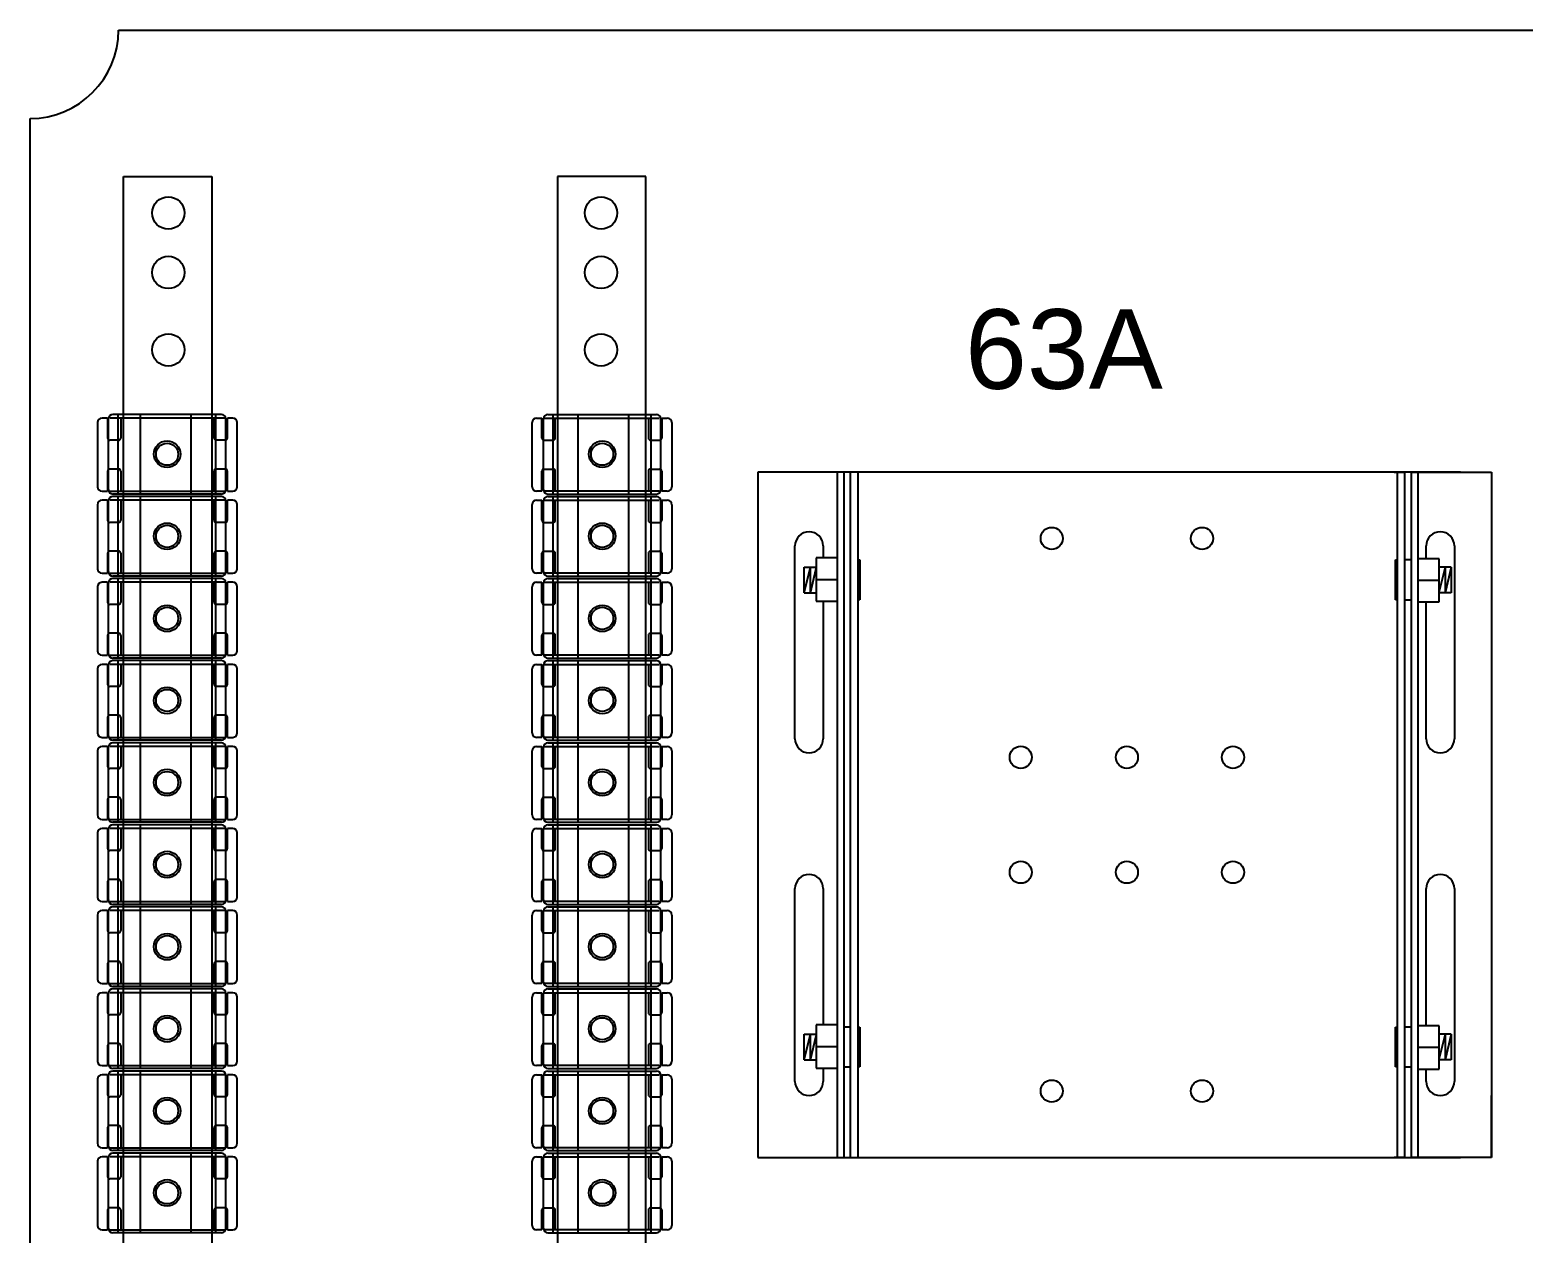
# Model space of a CAD drawing. Header units: millimetres. Extents: x 412 to 646, y 331 to 411.
# Drawn here: x 476.727 to 477.067, y 364.0295 to 364.3018 of the extents above; entities that cross this region are included whole.
import ezdxf

# ---------------------------------------------------------------- set-up
doc = ezdxf.new("R2010")
doc.units = ezdxf.units.MM
doc.styles.add('ARIAL', font='arial.ttf')

msp = doc.modelspace()

# ---------------------------------------------------------------- linework, layer by layer
for p, q in [((476.747017, 364.301776), (477.067017, 364.301776)), ((476.747017, 364.301776), (476.747017, 364.301776)), ((476.727017, 363.581776), (476.727017, 364.281776)), ((476.748153, 364.268648), (476.768153, 364.268648)), ((476.748153, 363.973008), (476.748153, 364.268648)), ((476.768153, 364.268648), (476.768153, 364.217571)), ((476.866327, 364.268648), (476.846327, 364.268648)), ((476.846327, 364.268648), (476.846327, 364.217571)), ((476.866327, 363.973008), (476.866327, 364.268648)), ((476.770332, 364.214833), (476.745732, 364.214833)), ((476.746982, 364.196833), (476.746982, 364.214833)), ((476.751982, 364.196833), (476.751982, 364.214833)), ((476.763457, 364.196833), (476.763457, 364.214833)), ((476.768153, 364.217571), (476.768153, 363.973008)), ((476.769082, 364.196833), (476.769082, 364.214833)), ((476.844147, 364.214833), (476.868747, 364.214833)), ((476.845397, 364.196833), (476.845397, 364.214833)), ((476.846327, 364.217571), (476.846327, 363.973008)), ((476.851022, 364.196833), (476.851022, 364.214833)), ((476.862497, 364.196833), (476.862497, 364.214833)), ((476.867497, 364.196833), (476.867497, 364.214833)), ((476.742303, 364.212986), (476.742303, 364.198486)), ((476.744105, 364.213986), (476.743303, 364.213986)), ((476.744553, 364.213986), (476.743553, 364.213986)), ((476.744553, 364.213986), (476.744553, 364.209486)), ((476.744732, 364.197833), (476.744732, 364.213833)), ((476.771103, 364.213987), (476.745103, 364.213987)), ((476.747553, 364.213986), (476.747553, 364.209486)), ((476.768653, 364.209487), (476.768653, 364.213987)), ((476.771332, 364.197833), (476.771332, 364.213833)), ((476.772903, 364.213987), (476.771653, 364.213987)), ((476.771653, 364.209487), (476.771653, 364.213987)), ((476.773903, 364.198487), (476.773903, 364.212987)), ((476.840576, 364.198487), (476.840576, 364.212987)), ((476.841576, 364.213987), (476.842826, 364.213987)), ((476.842826, 364.209487), (476.842826, 364.213987)), ((476.843147, 364.197833), (476.843147, 364.213833)), ((476.843376, 364.213987), (476.869376, 364.213987)), ((476.845826, 364.209487), (476.845826, 364.213987)), ((476.866926, 364.213986), (476.866926, 364.209486)), ((476.869747, 364.197833), (476.869747, 364.213833)), ((476.869926, 364.213986), (476.870927, 364.213986)), ((476.869926, 364.213986), (476.869926, 364.209486)), ((476.870375, 364.213986), (476.871177, 364.213986)), ((476.872177, 364.212986), (476.872177, 364.198486)), ((476.747053, 364.208986), (476.745053, 364.208986)), ((476.771153, 364.208987), (476.769153, 364.208987)), ((476.843326, 364.208987), (476.845326, 364.208987)), ((476.867426, 364.208986), (476.869426, 364.208986)), ((476.744553, 364.201986), (476.744553, 364.197486)), ((476.747053, 364.202486), (476.745053, 364.202486)), ((476.747553, 364.201986), (476.747553, 364.197486)), ((476.768653, 364.197487), (476.768653, 364.201987)), ((476.771153, 364.202487), (476.769153, 364.202487)), ((476.771653, 364.197487), (476.771653, 364.201987)), ((476.842826, 364.197487), (476.842826, 364.201987)), ((476.843326, 364.202487), (476.845326, 364.202487)), ((476.845826, 364.197487), (476.845826, 364.201987)), ((476.866926, 364.201986), (476.866926, 364.197486)), ((476.867426, 364.202486), (476.869426, 364.202486)), ((476.869926, 364.201986), (476.869926, 364.197486)), ((476.911142, 364.201776), (476.891655, 364.201776)), ((476.891655, 364.201776), (476.891655, 364.046776)), ((477.050655, 364.201776), (476.898655, 364.201776)), ((476.909655, 364.046776), (476.909655, 364.201776)), ((476.911142, 364.201776), (476.911142, 364.046776)), ((476.913655, 364.201776), (476.912655, 364.201776)), ((476.912655, 364.046776), (476.912655, 364.201776)), ((476.914342, 364.046776), (476.914342, 364.201776)), ((477.035655, 364.201776), (477.038042, 364.201776)), ((477.036342, 364.046776), (477.036342, 364.201776)), ((477.038042, 364.046776), (477.038042, 364.201776)), ((477.039542, 364.201776), (477.057655, 364.201776)), ((477.039542, 364.046776), (477.039542, 364.201776)), ((477.041029, 364.046776), (477.041029, 364.201776)), ((477.057655, 364.201776), (477.057655, 364.046776)), ((476.742303, 364.19442), (476.742303, 364.17992)), ((476.743303, 364.197486), (476.744105, 364.197486)), ((476.744105, 364.19542), (476.743303, 364.19542)), ((476.743553, 364.197486), (476.744553, 364.197486)), ((476.744553, 364.19542), (476.743553, 364.19542)), ((476.744553, 364.19542), (476.744553, 364.19092)), ((476.744732, 364.179267), (476.744732, 364.195267)), ((476.745103, 364.197487), (476.771103, 364.197487)), ((476.771103, 364.195421), (476.745103, 364.195421)), ((476.770332, 364.196833), (476.745732, 364.196833)), ((476.770332, 364.196267), (476.745732, 364.196267)), ((476.746982, 364.178267), (476.746982, 364.196267)), ((476.747553, 364.19542), (476.747553, 364.19092)), ((476.751982, 364.178267), (476.751982, 364.196267)), ((476.763457, 364.178267), (476.763457, 364.196267)), ((476.768653, 364.190921), (476.768653, 364.195421)), ((476.769082, 364.178267), (476.769082, 364.196267)), ((476.771332, 364.179267), (476.771332, 364.195267)), ((476.771653, 364.197487), (476.772903, 364.197487)), ((476.772903, 364.195421), (476.771653, 364.195421)), ((476.771653, 364.190921), (476.771653, 364.195421)), ((476.773903, 364.179921), (476.773903, 364.194421)), ((476.840576, 364.179921), (476.840576, 364.194421)), ((476.842826, 364.197487), (476.841576, 364.197487)), ((476.841576, 364.195421), (476.842826, 364.195421)), ((476.842826, 364.190921), (476.842826, 364.195421)), ((476.843147, 364.179267), (476.843147, 364.195267)), ((476.869376, 364.197487), (476.843376, 364.197487)), ((476.843376, 364.195421), (476.869376, 364.195421)), ((476.844147, 364.196833), (476.868747, 364.196833)), ((476.844147, 364.196267), (476.868747, 364.196267)), ((476.845397, 364.178267), (476.845397, 364.196267)), ((476.845826, 364.190921), (476.845826, 364.195421)), ((476.851022, 364.178267), (476.851022, 364.196267)), ((476.862497, 364.178267), (476.862497, 364.196267)), ((476.866926, 364.19542), (476.866926, 364.19092)), ((476.867497, 364.178267), (476.867497, 364.196267)), ((476.869747, 364.179267), (476.869747, 364.195267)), ((476.870927, 364.197486), (476.869926, 364.197486)), ((476.869926, 364.19542), (476.870927, 364.19542)), ((476.869926, 364.19542), (476.869926, 364.19092)), ((476.871177, 364.197486), (476.870375, 364.197486)), ((476.870375, 364.19542), (476.871177, 364.19542)), ((476.872177, 364.19442), (476.872177, 364.17992)), ((476.747053, 364.19042), (476.745053, 364.19042)), ((476.771153, 364.190421), (476.769153, 364.190421)), ((476.843326, 364.190421), (476.845326, 364.190421)), ((476.867426, 364.19042), (476.869426, 364.19042)), ((476.900055, 364.141476), (476.900055, 364.185076)), ((476.906455, 364.185076), (476.906455, 364.182411)), ((477.042855, 364.182204), (477.042855, 364.185076)), ((477.049255, 364.185076), (477.049255, 364.141476)), ((476.744553, 364.18342), (476.744553, 364.17892)), ((476.747053, 364.18392), (476.745053, 364.18392)), ((476.747553, 364.18342), (476.747553, 364.17892)), ((476.768653, 364.178921), (476.768653, 364.183421)), ((476.771153, 364.183921), (476.769153, 364.183921)), ((476.771653, 364.178921), (476.771653, 364.183421)), ((476.842826, 364.178921), (476.842826, 364.183421)), ((476.843326, 364.183921), (476.845326, 364.183921)), ((476.845826, 364.178921), (476.845826, 364.183421)), ((476.866926, 364.18342), (476.866926, 364.17892)), ((476.867426, 364.18392), (476.869426, 364.18392)), ((476.869926, 364.18342), (476.869926, 364.17892)), ((476.909655, 364.182411), (476.904855, 364.182411)), ((476.904855, 364.182411), (476.904855, 364.172611)), ((476.914342, 364.181908), (476.914745, 364.181908)), ((476.914745, 364.181908), (476.914745, 364.172908)), ((477.03594, 364.172908), (477.03594, 364.181908)), ((477.03594, 364.181908), (477.036342, 364.181908)), ((477.039542, 364.181908), (477.038042, 364.181908)), ((477.045829, 364.182204), (477.041029, 364.182204)), ((477.045829, 364.172404), (477.045829, 364.182204)), ((476.743303, 364.17892), (476.744105, 364.17892)), ((476.743553, 364.17892), (476.744553, 364.17892)), ((476.745103, 364.178921), (476.771103, 364.178921)), ((476.770332, 364.178267), (476.745732, 364.178267)), ((476.770332, 364.177701), (476.745732, 364.177701)), ((476.746982, 364.159701), (476.746982, 364.177701)), ((476.751982, 364.159701), (476.751982, 364.177701)), ((476.763457, 364.159701), (476.763457, 364.177701)), ((476.769082, 364.159701), (476.769082, 364.177701)), ((476.771653, 364.178921), (476.772903, 364.178921)), ((476.842826, 364.178921), (476.841576, 364.178921)), ((476.869376, 364.178921), (476.843376, 364.178921)), ((476.844147, 364.178267), (476.868747, 364.178267)), ((476.844147, 364.177701), (476.868747, 364.177701)), ((476.845397, 364.159701), (476.845397, 364.177701)), ((476.851022, 364.159701), (476.851022, 364.177701)), ((476.862497, 364.159701), (476.862497, 364.177701)), ((476.867497, 364.159701), (476.867497, 364.177701)), ((476.870927, 364.17892), (476.869926, 364.17892)), ((476.871177, 364.17892), (476.870375, 364.17892)), ((476.902142, 364.180308), (476.904855, 364.180308)), ((476.902142, 364.174508), (476.902142, 364.180308)), ((476.902142, 364.174508), (476.903542, 364.180308)), ((476.903542, 364.174508), (476.903542, 364.180308)), ((476.903542, 364.174508), (476.904855, 364.17995)), ((476.904855, 364.177511), (476.909655, 364.177511)), ((477.048542, 364.180308), (477.045829, 364.180308)), ((477.047143, 364.180308), (477.045829, 364.174865)), ((477.048542, 364.180308), (477.047143, 364.174508)), ((477.047143, 364.180308), (477.047143, 364.174508)), ((477.048542, 364.180308), (477.048542, 364.174508)), ((476.742303, 364.175855), (476.742303, 364.161355)), ((476.744105, 364.176855), (476.743303, 364.176855)), ((476.744553, 364.176855), (476.743553, 364.176855)), ((476.744553, 364.176855), (476.744553, 364.172355)), ((476.744732, 364.160701), (476.744732, 364.176701)), ((476.771103, 364.176856), (476.745103, 364.176856)), ((476.747553, 364.176855), (476.747553, 364.172355)), ((476.768653, 364.172356), (476.768653, 364.176856)), ((476.771332, 364.160701), (476.771332, 364.176701)), ((476.772903, 364.176856), (476.771653, 364.176856)), ((476.771653, 364.172356), (476.771653, 364.176856)), ((476.773903, 364.161356), (476.773903, 364.175856)), ((476.840576, 364.161356), (476.840576, 364.175856)), ((476.841576, 364.176856), (476.842826, 364.176856)), ((476.842826, 364.172356), (476.842826, 364.176856)), ((476.843147, 364.160701), (476.843147, 364.176701)), ((476.843376, 364.176856), (476.869376, 364.176856)), ((476.845826, 364.172356), (476.845826, 364.176856)), ((476.866926, 364.176855), (476.866926, 364.172355)), ((476.869747, 364.160701), (476.869747, 364.176701)), ((476.869926, 364.176855), (476.870927, 364.176855)), ((476.869926, 364.176855), (476.869926, 364.172355)), ((476.870375, 364.176855), (476.871177, 364.176855)), ((476.872177, 364.175855), (476.872177, 364.161355)), ((476.902142, 364.174508), (476.904855, 364.174508)), ((477.045829, 364.177304), (477.041029, 364.177304)), ((477.048542, 364.174508), (477.045829, 364.174508)), ((476.747053, 364.171855), (476.745053, 364.171855)), ((476.771153, 364.171856), (476.769153, 364.171856)), ((476.843326, 364.171856), (476.845326, 364.171856)), ((476.867426, 364.171855), (476.869426, 364.171855)), ((476.904855, 364.172611), (476.909655, 364.172611)), ((476.906455, 364.172611), (476.906455, 364.141476)), ((476.914745, 364.172908), (476.914342, 364.172908)), ((477.036342, 364.172908), (477.03594, 364.172908)), ((477.038042, 364.172908), (477.039542, 364.172908)), ((477.041029, 364.172404), (477.045829, 364.172404)), ((477.042855, 364.141476), (477.042855, 364.172404)), ((476.744553, 364.164855), (476.744553, 364.160355)), ((476.747053, 364.165355), (476.745053, 364.165355)), ((476.747553, 364.164855), (476.747553, 364.160355)), ((476.768653, 364.160356), (476.768653, 364.164856)), ((476.771153, 364.165356), (476.769153, 364.165356)), ((476.771653, 364.160356), (476.771653, 364.164856)), ((476.842826, 364.160356), (476.842826, 364.164856)), ((476.843326, 364.165356), (476.845326, 364.165356)), ((476.845826, 364.160356), (476.845826, 364.164856)), ((476.866926, 364.164855), (476.866926, 364.160355)), ((476.867426, 364.165355), (476.869426, 364.165355)), ((476.869926, 364.164855), (476.869926, 364.160355)), ((476.742303, 364.157289), (476.742303, 364.142789)), ((476.743303, 364.160355), (476.744105, 364.160355)), ((476.744105, 364.158289), (476.743303, 364.158289)), ((476.743553, 364.160355), (476.744553, 364.160355)), ((476.744553, 364.158289), (476.743553, 364.158289)), ((476.744553, 364.158289), (476.744553, 364.153789)), ((476.744732, 364.142136), (476.744732, 364.158136)), ((476.745103, 364.160356), (476.771103, 364.160356)), ((476.771103, 364.15829), (476.745103, 364.15829)), ((476.770332, 364.159701), (476.745732, 364.159701)), ((476.770332, 364.159136), (476.745732, 364.159136)), ((476.746982, 364.141136), (476.746982, 364.159136)), ((476.747553, 364.158289), (476.747553, 364.153789)), ((476.751982, 364.141136), (476.751982, 364.159136)), ((476.763457, 364.141136), (476.763457, 364.159136)), ((476.768653, 364.15379), (476.768653, 364.15829)), ((476.769082, 364.141136), (476.769082, 364.159136)), ((476.771332, 364.142136), (476.771332, 364.158136)), ((476.771653, 364.160356), (476.772903, 364.160356)), ((476.772903, 364.15829), (476.771653, 364.15829)), ((476.771653, 364.15379), (476.771653, 364.15829)), ((476.773903, 364.14279), (476.773903, 364.15729)), ((476.840576, 364.14279), (476.840576, 364.15729)), ((476.842826, 364.160356), (476.841576, 364.160356)), ((476.841576, 364.15829), (476.842826, 364.15829)), ((476.842826, 364.15379), (476.842826, 364.15829)), ((476.843147, 364.142136), (476.843147, 364.158136)), ((476.869376, 364.160356), (476.843376, 364.160356)), ((476.843376, 364.15829), (476.869376, 364.15829)), ((476.844147, 364.159701), (476.868747, 364.159701)), ((476.844147, 364.159136), (476.868747, 364.159136)), ((476.845397, 364.141136), (476.845397, 364.159136)), ((476.845826, 364.15379), (476.845826, 364.15829)), ((476.851022, 364.141136), (476.851022, 364.159136)), ((476.862497, 364.141136), (476.862497, 364.159136)), ((476.866926, 364.158289), (476.866926, 364.153789)), ((476.867497, 364.141136), (476.867497, 364.159136)), ((476.869747, 364.142136), (476.869747, 364.158136)), ((476.870927, 364.160355), (476.869926, 364.160355)), ((476.869926, 364.158289), (476.870927, 364.158289)), ((476.869926, 364.158289), (476.869926, 364.153789)), ((476.871177, 364.160355), (476.870375, 364.160355)), ((476.870375, 364.158289), (476.871177, 364.158289)), ((476.872177, 364.157289), (476.872177, 364.142789)), ((476.747053, 364.153289), (476.745053, 364.153289)), ((476.771153, 364.15329), (476.769153, 364.15329)), ((476.843326, 364.15329), (476.845326, 364.15329)), ((476.867426, 364.153289), (476.869426, 364.153289)), ((476.744553, 364.146289), (476.744553, 364.141789)), ((476.747053, 364.146789), (476.745053, 364.146789)), ((476.747553, 364.146289), (476.747553, 364.141789)), ((476.768653, 364.14179), (476.768653, 364.14629)), ((476.771153, 364.14679), (476.769153, 364.14679)), ((476.771653, 364.14179), (476.771653, 364.14629)), ((476.842826, 364.14179), (476.842826, 364.14629)), ((476.843326, 364.14679), (476.845326, 364.14679)), ((476.845826, 364.14179), (476.845826, 364.14629)), ((476.866926, 364.146289), (476.866926, 364.141789)), ((476.867426, 364.146789), (476.869426, 364.146789)), ((476.869926, 364.146289), (476.869926, 364.141789)), ((476.743303, 364.141789), (476.744105, 364.141789)), ((476.743553, 364.141789), (476.744553, 364.141789)), ((476.745103, 364.14179), (476.771103, 364.14179)), ((476.770332, 364.141136), (476.745732, 364.141136)), ((476.770332, 364.14057), (476.745732, 364.14057)), ((476.746982, 364.12257), (476.746982, 364.14057)), ((476.751982, 364.12257), (476.751982, 364.14057)), ((476.763457, 364.12257), (476.763457, 364.14057)), ((476.769082, 364.12257), (476.769082, 364.14057)), ((476.771653, 364.14179), (476.772903, 364.14179)), ((476.842826, 364.14179), (476.841576, 364.14179)), ((476.869376, 364.14179), (476.843376, 364.14179)), ((476.844147, 364.141136), (476.868747, 364.141136)), ((476.844147, 364.14057), (476.868747, 364.14057)), ((476.845397, 364.12257), (476.845397, 364.14057)), ((476.851022, 364.12257), (476.851022, 364.14057)), ((476.862497, 364.12257), (476.862497, 364.14057)), ((476.867497, 364.12257), (476.867497, 364.14057)), ((476.870927, 364.141789), (476.869926, 364.141789)), ((476.871177, 364.141789), (476.870375, 364.141789)), ((476.742303, 364.138724), (476.742303, 364.124224)), ((476.744105, 364.139724), (476.743303, 364.139724)), ((476.744553, 364.139724), (476.743553, 364.139724)), ((476.744553, 364.139724), (476.744553, 364.135224)), ((476.744732, 364.12357), (476.744732, 364.13957)), ((476.771103, 364.139725), (476.745103, 364.139725)), ((476.747553, 364.139724), (476.747553, 364.135224)), ((476.768653, 364.135225), (476.768653, 364.139725)), ((476.771332, 364.12357), (476.771332, 364.13957)), ((476.772903, 364.139725), (476.771653, 364.139725)), ((476.771653, 364.135225), (476.771653, 364.139725)), ((476.773903, 364.124225), (476.773903, 364.138725)), ((476.840576, 364.124225), (476.840576, 364.138725)), ((476.841576, 364.139725), (476.842826, 364.139725)), ((476.842826, 364.135225), (476.842826, 364.139725)), ((476.843147, 364.12357), (476.843147, 364.13957)), ((476.843376, 364.139725), (476.869376, 364.139725)), ((476.845826, 364.135225), (476.845826, 364.139725)), ((476.866926, 364.139724), (476.866926, 364.135224)), ((476.869747, 364.12357), (476.869747, 364.13957)), ((476.869926, 364.139724), (476.870927, 364.139724)), ((476.869926, 364.139724), (476.869926, 364.135224)), ((476.870375, 364.139724), (476.871177, 364.139724)), ((476.872177, 364.138724), (476.872177, 364.124224)), ((476.747053, 364.134724), (476.745053, 364.134724)), ((476.771153, 364.134725), (476.769153, 364.134725)), ((476.843326, 364.134725), (476.845326, 364.134725)), ((476.867426, 364.134724), (476.869426, 364.134724)), ((476.744553, 364.127724), (476.744553, 364.123224)), ((476.747053, 364.128224), (476.745053, 364.128224)), ((476.747553, 364.127724), (476.747553, 364.123224)), ((476.768653, 364.123225), (476.768653, 364.127725)), ((476.771153, 364.128225), (476.769153, 364.128225)), ((476.771653, 364.123225), (476.771653, 364.127725)), ((476.842826, 364.123225), (476.842826, 364.127725)), ((476.843326, 364.128225), (476.845326, 364.128225)), ((476.845826, 364.123225), (476.845826, 364.127725)), ((476.866926, 364.127724), (476.866926, 364.123224)), ((476.867426, 364.128224), (476.869426, 364.128224)), ((476.869926, 364.127724), (476.869926, 364.123224)), ((476.743303, 364.123224), (476.744105, 364.123224)), ((476.743553, 364.123224), (476.744553, 364.123224)), ((476.745103, 364.123225), (476.771103, 364.123225)), ((476.771653, 364.123225), (476.772903, 364.123225)), ((476.842826, 364.123225), (476.841576, 364.123225)), ((476.869376, 364.123225), (476.843376, 364.123225)), ((476.870927, 364.123224), (476.869926, 364.123224)), ((476.871177, 364.123224), (476.870375, 364.123224)), ((476.742303, 364.120158), (476.742303, 364.105658)), ((476.744105, 364.121158), (476.743303, 364.121158)), ((476.744553, 364.121158), (476.743553, 364.121158)), ((476.744553, 364.121158), (476.744553, 364.116658)), ((476.744732, 364.105005), (476.744732, 364.121005)), ((476.771103, 364.121159), (476.745103, 364.121159)), ((476.770332, 364.12257), (476.745732, 364.12257)), ((476.770332, 364.122005), (476.745732, 364.122005)), ((476.746982, 364.104005), (476.746982, 364.122005)), ((476.747553, 364.121158), (476.747553, 364.116658)), ((476.751982, 364.104005), (476.751982, 364.122005)), ((476.763457, 364.104005), (476.763457, 364.122005)), ((476.768653, 364.116659), (476.768653, 364.121159)), ((476.769082, 364.104005), (476.769082, 364.122005)), ((476.771332, 364.105005), (476.771332, 364.121005)), ((476.772903, 364.121159), (476.771653, 364.121159)), ((476.771653, 364.116659), (476.771653, 364.121159)), ((476.773903, 364.105659), (476.773903, 364.120159)), ((476.840576, 364.105659), (476.840576, 364.120159)), ((476.841576, 364.121159), (476.842826, 364.121159)), ((476.842826, 364.116659), (476.842826, 364.121159)), ((476.843147, 364.105005), (476.843147, 364.121005)), ((476.843376, 364.121159), (476.869376, 364.121159)), ((476.844147, 364.12257), (476.868747, 364.12257)), ((476.844147, 364.122005), (476.868747, 364.122005)), ((476.845397, 364.104005), (476.845397, 364.122005)), ((476.845826, 364.116659), (476.845826, 364.121159)), ((476.851022, 364.104005), (476.851022, 364.122005)), ((476.862497, 364.104005), (476.862497, 364.122005)), ((476.866926, 364.121158), (476.866926, 364.116658)), ((476.867497, 364.104005), (476.867497, 364.122005)), ((476.869747, 364.105005), (476.869747, 364.121005)), ((476.869926, 364.121158), (476.870927, 364.121158)), ((476.869926, 364.121158), (476.869926, 364.116658)), ((476.870375, 364.121158), (476.871177, 364.121158)), ((476.872177, 364.120158), (476.872177, 364.105658)), ((476.747053, 364.116158), (476.745053, 364.116158)), ((476.771153, 364.116159), (476.769153, 364.116159)), ((476.843326, 364.116159), (476.845326, 364.116159)), ((476.867426, 364.116158), (476.869426, 364.116158)), ((476.747053, 364.109658), (476.745053, 364.109658)), ((476.771153, 364.109659), (476.769153, 364.109659)), ((476.843326, 364.109659), (476.845326, 364.109659)), ((476.867426, 364.109658), (476.869426, 364.109658)), ((476.744553, 364.109158), (476.744553, 364.104658)), ((476.747553, 364.109158), (476.747553, 364.104658)), ((476.768653, 364.104659), (476.768653, 364.109159)), ((476.771653, 364.104659), (476.771653, 364.109159)), ((476.842826, 364.104659), (476.842826, 364.109159)), ((476.845826, 364.104659), (476.845826, 364.109159)), ((476.866926, 364.109158), (476.866926, 364.104658)), ((476.869926, 364.109158), (476.869926, 364.104658)), ((476.900055, 364.063976), (476.900055, 364.107576)), ((476.906455, 364.107576), (476.906455, 364.076736)), ((477.042855, 364.07653), (477.042855, 364.107576)), ((477.049255, 364.107576), (477.049255, 364.063976)), ((476.743303, 364.104658), (476.744105, 364.104658)), ((476.743553, 364.104658), (476.744553, 364.104658)), ((476.745103, 364.104659), (476.771103, 364.104659)), ((476.770332, 364.104005), (476.745732, 364.104005)), ((476.770332, 364.103439), (476.745732, 364.103439)), ((476.746982, 364.085439), (476.746982, 364.103439)), ((476.751982, 364.085439), (476.751982, 364.103439)), ((476.763457, 364.085439), (476.763457, 364.103439)), ((476.769082, 364.085439), (476.769082, 364.103439)), ((476.771653, 364.104659), (476.772903, 364.104659)), ((476.842826, 364.104659), (476.841576, 364.104659)), ((476.869376, 364.104659), (476.843376, 364.104659)), ((476.844147, 364.104005), (476.868747, 364.104005)), ((476.844147, 364.103439), (476.868747, 364.103439)), ((476.845397, 364.085439), (476.845397, 364.103439)), ((476.851022, 364.085439), (476.851022, 364.103439)), ((476.862497, 364.085439), (476.862497, 364.103439)), ((476.867497, 364.085439), (476.867497, 364.103439)), ((476.870927, 364.104658), (476.869926, 364.104658)), ((476.871177, 364.104658), (476.870375, 364.104658)), ((476.742303, 364.101593), (476.742303, 364.087093)), ((476.744105, 364.102593), (476.743303, 364.102593)), ((476.744553, 364.102593), (476.743553, 364.102593)), ((476.744553, 364.102593), (476.744553, 364.098093)), ((476.744732, 364.086439), (476.744732, 364.102439)), ((476.771103, 364.102594), (476.745103, 364.102594)), ((476.747553, 364.102593), (476.747553, 364.098093)), ((476.768653, 364.098094), (476.768653, 364.102594)), ((476.771332, 364.086439), (476.771332, 364.102439)), ((476.772903, 364.102594), (476.771653, 364.102594)), ((476.771653, 364.098094), (476.771653, 364.102594)), ((476.773903, 364.087094), (476.773903, 364.101594)), ((476.840576, 364.087094), (476.840576, 364.101594)), ((476.841576, 364.102594), (476.842826, 364.102594)), ((476.842826, 364.098094), (476.842826, 364.102594)), ((476.843147, 364.086439), (476.843147, 364.102439)), ((476.843376, 364.102594), (476.869376, 364.102594)), ((476.845826, 364.098094), (476.845826, 364.102594)), ((476.866926, 364.102593), (476.866926, 364.098093)), ((476.869747, 364.086439), (476.869747, 364.102439)), ((476.869926, 364.102593), (476.870927, 364.102593)), ((476.869926, 364.102593), (476.869926, 364.098093)), ((476.870375, 364.102593), (476.871177, 364.102593)), ((476.872177, 364.101593), (476.872177, 364.087093)), ((476.747053, 364.097593), (476.745053, 364.097593)), ((476.771153, 364.097594), (476.769153, 364.097594)), ((476.843326, 364.097594), (476.845326, 364.097594)), ((476.867426, 364.097593), (476.869426, 364.097593)), ((476.744553, 364.090593), (476.744553, 364.086093)), ((476.747053, 364.091093), (476.745053, 364.091093)), ((476.747553, 364.090593), (476.747553, 364.086093)), ((476.768653, 364.086094), (476.768653, 364.090594)), ((476.771153, 364.091094), (476.769153, 364.091094)), ((476.771653, 364.086094), (476.771653, 364.090594)), ((476.842826, 364.086094), (476.842826, 364.090594)), ((476.843326, 364.091094), (476.845326, 364.091094)), ((476.845826, 364.086094), (476.845826, 364.090594)), ((476.866926, 364.090593), (476.866926, 364.086093)), ((476.867426, 364.091093), (476.869426, 364.091093)), ((476.869926, 364.090593), (476.869926, 364.086093)), ((476.743303, 364.086093), (476.744105, 364.086093)), ((476.743553, 364.086093), (476.744553, 364.086093)), ((476.745103, 364.086094), (476.771103, 364.086094)), ((476.771653, 364.086094), (476.772903, 364.086094)), ((476.842826, 364.086094), (476.841576, 364.086094)), ((476.869376, 364.086094), (476.843376, 364.086094)), ((476.870927, 364.086093), (476.869926, 364.086093)), ((476.871177, 364.086093), (476.870375, 364.086093)), ((476.742303, 364.083027), (476.742303, 364.068527)), ((476.744105, 364.084027), (476.743303, 364.084027)), ((476.744553, 364.084027), (476.743553, 364.084027)), ((476.744553, 364.084027), (476.744553, 364.079527)), ((476.744732, 364.067874), (476.744732, 364.083874)), ((476.771103, 364.084028), (476.745103, 364.084028)), ((476.770332, 364.085439), (476.745732, 364.085439)), ((476.770332, 364.084874), (476.745732, 364.084874)), ((476.746982, 364.066874), (476.746982, 364.084874)), ((476.747553, 364.084027), (476.747553, 364.079527)), ((476.751982, 364.066874), (476.751982, 364.084874)), ((476.763457, 364.066874), (476.763457, 364.084874)), ((476.768653, 364.079528), (476.768653, 364.084028)), ((476.769082, 364.066874), (476.769082, 364.084874)), ((476.771332, 364.067874), (476.771332, 364.083874)), ((476.772903, 364.084028), (476.771653, 364.084028)), ((476.771653, 364.079528), (476.771653, 364.084028)), ((476.773903, 364.068528), (476.773903, 364.083028)), ((476.840576, 364.068528), (476.840576, 364.083028)), ((476.841576, 364.084028), (476.842826, 364.084028)), ((476.842826, 364.079528), (476.842826, 364.084028)), ((476.843147, 364.067874), (476.843147, 364.083874)), ((476.843376, 364.084028), (476.869376, 364.084028)), ((476.844147, 364.085439), (476.868747, 364.085439)), ((476.844147, 364.084874), (476.868747, 364.084874)), ((476.845397, 364.066874), (476.845397, 364.084874)), ((476.845826, 364.079528), (476.845826, 364.084028)), ((476.851022, 364.066874), (476.851022, 364.084874)), ((476.862497, 364.066874), (476.862497, 364.084874)), ((476.866926, 364.084027), (476.866926, 364.079527)), ((476.867497, 364.066874), (476.867497, 364.084874)), ((476.869747, 364.067874), (476.869747, 364.083874)), ((476.869926, 364.084027), (476.870927, 364.084027)), ((476.869926, 364.084027), (476.869926, 364.079527)), ((476.870375, 364.084027), (476.871177, 364.084027)), ((476.872177, 364.083027), (476.872177, 364.068527)), ((476.747053, 364.079027), (476.745053, 364.079027)), ((476.771153, 364.079028), (476.769153, 364.079028)), ((476.843326, 364.079028), (476.845326, 364.079028)), ((476.867426, 364.079027), (476.869426, 364.079027)), ((476.909655, 364.076736), (476.904855, 364.076736)), ((476.904855, 364.076736), (476.904855, 364.066936)), ((476.912655, 364.076233), (476.911142, 364.076233)), ((476.914342, 364.076233), (476.914745, 364.076233)), ((476.914745, 364.076233), (476.914745, 364.067233)), ((477.03594, 364.067233), (477.03594, 364.076233)), ((477.03594, 364.076233), (477.036342, 364.076233)), ((477.039542, 364.076233), (477.038042, 364.076233)), ((477.045829, 364.07653), (477.041029, 364.07653)), ((477.045829, 364.06673), (477.045829, 364.07653)), ((476.744553, 364.072027), (476.744553, 364.067527)), ((476.747053, 364.072527), (476.745053, 364.072527)), ((476.747553, 364.072027), (476.747553, 364.067527)), ((476.768653, 364.067528), (476.768653, 364.072028)), ((476.771153, 364.072528), (476.769153, 364.072528)), ((476.771653, 364.067528), (476.771653, 364.072028)), ((476.842826, 364.067528), (476.842826, 364.072028)), ((476.843326, 364.072528), (476.845326, 364.072528)), ((476.845826, 364.067528), (476.845826, 364.072028)), ((476.866926, 364.072027), (476.866926, 364.067527)), ((476.867426, 364.072527), (476.869426, 364.072527)), ((476.869926, 364.072027), (476.869926, 364.067527)), ((476.902142, 364.074633), (476.904855, 364.074633)), ((476.902142, 364.068833), (476.902142, 364.074633)), ((476.902142, 364.068833), (476.903542, 364.074633)), ((476.903542, 364.068833), (476.903542, 364.074633)), ((476.903542, 364.068833), (476.904855, 364.074275)), ((477.048542, 364.074633), (477.045829, 364.074633)), ((477.047143, 364.074633), (477.045829, 364.069191)), ((477.048542, 364.074633), (477.047143, 364.068833)), ((477.047143, 364.074633), (477.047143, 364.068833)), ((477.048542, 364.074633), (477.048542, 364.068833)), ((476.902142, 364.068833), (476.904855, 364.068833)), ((476.904855, 364.071836), (476.909655, 364.071836)), ((477.045829, 364.07163), (477.041029, 364.07163)), ((477.048542, 364.068833), (477.045829, 364.068833)), ((476.743303, 364.067527), (476.744105, 364.067527)), ((476.744105, 364.065461), (476.743303, 364.065461)), ((476.743553, 364.067527), (476.744553, 364.067527)), ((476.744553, 364.065461), (476.743553, 364.065461)), ((476.744553, 364.065461), (476.744553, 364.060961)), ((476.744732, 364.049308), (476.744732, 364.065308)), ((476.745103, 364.067528), (476.771103, 364.067528)), ((476.771103, 364.065463), (476.745103, 364.065463)), ((476.770332, 364.066874), (476.745732, 364.066874)), ((476.770332, 364.066308), (476.745732, 364.066308)), ((476.746982, 364.048308), (476.746982, 364.066308)), ((476.747553, 364.065461), (476.747553, 364.060961)), ((476.751982, 364.048308), (476.751982, 364.066308)), ((476.763457, 364.048308), (476.763457, 364.066308)), ((476.768653, 364.060963), (476.768653, 364.065463)), ((476.769082, 364.048308), (476.769082, 364.066308)), ((476.771332, 364.049308), (476.771332, 364.065308)), ((476.771653, 364.067528), (476.772903, 364.067528)), ((476.772903, 364.065463), (476.771653, 364.065463)), ((476.771653, 364.060963), (476.771653, 364.065463)), ((476.842826, 364.067528), (476.841576, 364.067528)), ((476.841576, 364.065463), (476.842826, 364.065463)), ((476.842826, 364.060963), (476.842826, 364.065463)), ((476.843147, 364.049308), (476.843147, 364.065308)), ((476.869376, 364.067528), (476.843376, 364.067528)), ((476.843376, 364.065463), (476.869376, 364.065463)), ((476.844147, 364.066874), (476.868747, 364.066874)), ((476.844147, 364.066308), (476.868747, 364.066308)), ((476.845397, 364.048308), (476.845397, 364.066308)), ((476.845826, 364.060963), (476.845826, 364.065463)), ((476.851022, 364.048308), (476.851022, 364.066308)), ((476.862497, 364.048308), (476.862497, 364.066308)), ((476.866926, 364.065461), (476.866926, 364.060961)), ((476.867497, 364.048308), (476.867497, 364.066308)), ((476.869747, 364.049308), (476.869747, 364.065308)), ((476.870927, 364.067527), (476.869926, 364.067527)), ((476.869926, 364.065461), (476.870927, 364.065461)), ((476.869926, 364.065461), (476.869926, 364.060961)), ((476.871177, 364.067527), (476.870375, 364.067527)), ((476.870375, 364.065461), (476.871177, 364.065461)), ((476.904855, 364.066936), (476.909655, 364.066936)), ((476.906455, 364.066936), (476.906455, 364.063976)), ((476.911142, 364.067233), (476.912655, 364.067233)), ((476.914745, 364.067233), (476.914342, 364.067233)), ((477.036342, 364.067233), (477.03594, 364.067233)), ((477.038042, 364.067233), (477.039542, 364.067233)), ((477.041029, 364.06673), (477.045829, 364.06673)), ((477.042855, 364.063976), (477.042855, 364.06673)), ((476.742303, 364.064461), (476.742303, 364.049961)), ((476.773903, 364.049963), (476.773903, 364.064463)), ((476.840576, 364.049963), (476.840576, 364.064463)), ((476.872177, 364.064461), (476.872177, 364.049961)), ((476.747053, 364.060461), (476.745053, 364.060461)), ((476.771153, 364.060463), (476.769153, 364.060463)), ((476.843326, 364.060463), (476.845326, 364.060463)), ((476.867426, 364.060461), (476.869426, 364.060461)), ((477.057655, 364.046776), (477.057655, 364.060776)), ((476.744553, 364.053461), (476.744553, 364.048961)), ((476.747053, 364.053961), (476.745053, 364.053961)), ((476.747553, 364.053461), (476.747553, 364.048961)), ((476.768653, 364.048963), (476.768653, 364.053463)), ((476.771153, 364.053963), (476.769153, 364.053963)), ((476.771653, 364.048963), (476.771653, 364.053463)), ((476.842826, 364.048963), (476.842826, 364.053463)), ((476.843326, 364.053963), (476.845326, 364.053963)), ((476.845826, 364.048963), (476.845826, 364.053463)), ((476.866926, 364.053461), (476.866926, 364.048961)), ((476.867426, 364.053961), (476.869426, 364.053961)), ((476.869926, 364.053461), (476.869926, 364.048961)), ((476.743303, 364.048961), (476.744105, 364.048961)), ((476.743553, 364.048961), (476.744553, 364.048961)), ((476.745103, 364.048963), (476.771103, 364.048963)), ((476.770332, 364.048308), (476.745732, 364.048308)), ((476.771653, 364.048963), (476.772903, 364.048963)), ((476.842826, 364.048963), (476.841576, 364.048963)), ((476.869376, 364.048963), (476.843376, 364.048963)), ((476.844147, 364.048308), (476.868747, 364.048308)), ((476.870927, 364.048961), (476.869926, 364.048961)), ((476.871177, 364.048961), (476.870375, 364.048961)), ((476.742303, 364.045896), (476.742303, 364.031396)), ((476.744105, 364.046896), (476.743303, 364.046896)), ((476.744553, 364.046896), (476.743553, 364.046896)), ((476.744553, 364.046896), (476.744553, 364.042396)), ((476.744732, 364.030743), (476.744732, 364.046743)), ((476.771103, 364.046897), (476.745103, 364.046897)), ((476.770332, 364.047743), (476.745732, 364.047743)), ((476.746982, 364.029743), (476.746982, 364.047743)), ((476.747553, 364.046896), (476.747553, 364.042396)), ((476.751982, 364.029743), (476.751982, 364.047743)), ((476.763457, 364.029743), (476.763457, 364.047743)), ((476.768653, 364.042397), (476.768653, 364.046897)), ((476.769082, 364.029743), (476.769082, 364.047743)), ((476.771332, 364.030743), (476.771332, 364.046743)), ((476.772903, 364.046897), (476.771653, 364.046897)), ((476.771653, 364.042397), (476.771653, 364.046897)), ((476.773903, 364.031397), (476.773903, 364.045897)), ((476.840576, 364.031397), (476.840576, 364.045897)), ((476.841576, 364.046897), (476.842826, 364.046897)), ((476.842826, 364.042397), (476.842826, 364.046897)), ((476.843147, 364.030743), (476.843147, 364.046743)), ((476.843376, 364.046897), (476.869376, 364.046897)), ((476.844147, 364.047743), (476.868747, 364.047743)), ((476.845397, 364.029743), (476.845397, 364.047743)), ((476.845826, 364.042397), (476.845826, 364.046897)), ((476.851022, 364.029743), (476.851022, 364.047743)), ((476.862497, 364.029743), (476.862497, 364.047743)), ((476.866926, 364.046896), (476.866926, 364.042396)), ((476.867497, 364.029743), (476.867497, 364.047743)), ((476.869747, 364.030743), (476.869747, 364.046743)), ((476.869926, 364.046896), (476.870927, 364.046896)), ((476.869926, 364.046896), (476.869926, 364.042396)), ((476.870375, 364.046896), (476.871177, 364.046896)), ((476.872177, 364.045896), (476.872177, 364.031396)), ((476.891655, 364.046776), (476.911142, 364.046776)), ((476.897655, 364.046776), (477.050655, 364.046776)), ((476.912655, 364.046776), (476.913655, 364.046776)), ((477.038042, 364.046776), (477.035655, 364.046776)), ((477.057655, 364.046776), (477.039542, 364.046776)), ((476.747053, 364.041896), (476.745053, 364.041896)), ((476.771153, 364.041897), (476.769153, 364.041897)), ((476.843326, 364.041897), (476.845326, 364.041897)), ((476.867426, 364.041896), (476.869426, 364.041896)), ((476.744553, 364.034896), (476.744553, 364.030396)), ((476.747053, 364.035396), (476.745053, 364.035396)), ((476.747553, 364.034896), (476.747553, 364.030396)), ((476.768653, 364.030397), (476.768653, 364.034897)), ((476.771153, 364.035397), (476.769153, 364.035397)), ((476.771653, 364.030397), (476.771653, 364.034897)), ((476.842826, 364.030397), (476.842826, 364.034897)), ((476.843326, 364.035397), (476.845326, 364.035397)), ((476.845826, 364.030397), (476.845826, 364.034897)), ((476.866926, 364.034896), (476.866926, 364.030396)), ((476.867426, 364.035396), (476.869426, 364.035396)), ((476.869926, 364.034896), (476.869926, 364.030396)), ((476.743303, 364.030396), (476.744105, 364.030396)), ((476.743553, 364.030396), (476.744553, 364.030396)), ((476.745103, 364.030397), (476.771103, 364.030397)), ((476.770332, 364.029743), (476.745732, 364.029743)), ((476.771653, 364.030397), (476.772903, 364.030397)), ((476.842826, 364.030397), (476.841576, 364.030397)), ((476.869376, 364.030397), (476.843376, 364.030397)), ((476.844147, 364.029743), (476.868747, 364.029743)), ((476.870927, 364.030396), (476.869926, 364.030396)), ((476.871177, 364.030396), (476.870375, 364.030396))]:
    msp.add_line(p, q)
for centre, radius in [((476.758293, 364.260401), 0.003656), ((476.856187, 364.260401), 0.003656), ((476.758293, 364.246938), 0.003656), ((476.856187, 364.246938), 0.003656), ((476.758293, 364.229425), 0.003656), ((476.856187, 364.229425), 0.003656), ((476.758032, 364.205833), 0.003002), ((476.758032, 364.205833), 0.002505), ((476.856447, 364.205833), 0.003002), ((476.856447, 364.205833), 0.002505), ((476.758032, 364.187267), 0.003002), ((476.758032, 364.187267), 0.002505), ((476.856447, 364.187267), 0.003002), ((476.856447, 364.187267), 0.002505), ((476.958155, 364.186776), 0.0025), ((476.992155, 364.186776), 0.0025), ((476.758032, 364.168701), 0.003002), ((476.758032, 364.168701), 0.002505), ((476.856447, 364.168701), 0.003002), ((476.856447, 364.168701), 0.002505), ((476.758032, 364.150136), 0.003002), ((476.758032, 364.150136), 0.002505), ((476.856447, 364.150136), 0.003002), ((476.856447, 364.150136), 0.002505), ((476.951155, 364.137276), 0.0025), ((476.975155, 364.137276), 0.0025), ((476.999155, 364.137276), 0.0025), ((476.758032, 364.13157), 0.003002), ((476.758032, 364.13157), 0.002505), ((476.856447, 364.13157), 0.003002), ((476.856447, 364.13157), 0.002505), ((476.758032, 364.113005), 0.003002), ((476.758032, 364.113005), 0.002505), ((476.856447, 364.113005), 0.003002), ((476.856447, 364.113005), 0.002505), ((476.951155, 364.111276), 0.0025), ((476.975155, 364.111276), 0.0025), ((476.999155, 364.111276), 0.0025), ((476.758032, 364.094439), 0.003002), ((476.758032, 364.094439), 0.002505), ((476.856447, 364.094439), 0.003002), ((476.856447, 364.094439), 0.002505), ((476.758032, 364.075874), 0.003002), ((476.856447, 364.075874), 0.003002), ((476.758032, 364.075874), 0.002505), ((476.856447, 364.075874), 0.002505), ((476.958155, 364.061776), 0.0025), ((476.992155, 364.061776), 0.0025), ((476.758032, 364.057308), 0.003002), ((476.758032, 364.057308), 0.002505), ((476.856447, 364.057308), 0.003002), ((476.856447, 364.057308), 0.002505), ((476.758032, 364.038743), 0.003002), ((476.856447, 364.038743), 0.003002), ((476.758032, 364.038743), 0.002505), ((476.856447, 364.038743), 0.002505)]:
    msp.add_circle(centre, radius)
for centre, radius, start, end in [((476.727017, 364.301776), 0.02, 270, 0), ((476.745732, 364.213833), 0.001, 90, 180), ((476.770332, 364.213833), 0.001, 0, 90), ((476.844147, 364.213833), 0.001, 90, 180), ((476.868747, 364.213833), 0.001, 0, 90), ((476.743303, 364.212986), 0.001, 90, 180), ((476.772903, 364.212987), 0.001, 0, 90), ((476.841576, 364.212987), 0.001, 90, 180), ((476.871177, 364.212986), 0.001, 0, 90), ((476.745053, 364.209486), 0.0005, 180, 270), ((476.747053, 364.209486), 0.0005, 270, 0), ((476.769153, 364.209487), 0.0005, 180, 270), ((476.771153, 364.209487), 0.0005, 270, 0), ((476.843326, 364.209487), 0.0005, 180, 270), ((476.845326, 364.209487), 0.0005, 270, 0), ((476.867426, 364.209486), 0.0005, 180, 270), ((476.869426, 364.209486), 0.0005, 270, 0), ((476.745053, 364.201986), 0.0005, 90, 180), ((476.747053, 364.201986), 0.0005, 0, 90), ((476.769153, 364.201987), 0.0005, 90, 180), ((476.771153, 364.201987), 0.0005, 0, 90), ((476.843326, 364.201987), 0.0005, 90, 180), ((476.845326, 364.201987), 0.0005, 0, 90), ((476.867426, 364.201986), 0.0005, 90, 180), ((476.869426, 364.201986), 0.0005, 0, 90), ((476.743303, 364.198486), 0.001, 180, 270), ((476.745732, 364.197833), 0.001, 180, 270), ((476.770332, 364.197833), 0.001, 270, 0), ((476.772903, 364.198487), 0.001, 270, 0), ((476.841576, 364.198487), 0.001, 180, 270), ((476.844147, 364.197833), 0.001, 180, 270), ((476.868747, 364.197833), 0.001, 270, 0), ((476.871177, 364.198486), 0.001, 270, 0), ((476.743303, 364.19442), 0.001, 90, 180), ((476.745732, 364.195267), 0.001, 90, 180), ((476.770332, 364.195267), 0.001, 0, 90), ((476.772903, 364.194421), 0.001, 0, 90), ((476.841576, 364.194421), 0.001, 90, 180), ((476.844147, 364.195267), 0.001, 90, 180), ((476.868747, 364.195267), 0.001, 0, 90), ((476.871177, 364.19442), 0.001, 0, 90), ((476.745053, 364.19092), 0.0005, 180, 270), ((476.747053, 364.19092), 0.0005, 270, 0), ((476.769153, 364.190921), 0.0005, 180, 270), ((476.771153, 364.190921), 0.0005, 270, 0), ((476.843326, 364.190921), 0.0005, 180, 270), ((476.845326, 364.190921), 0.0005, 270, 0), ((476.867426, 364.19092), 0.0005, 180, 270), ((476.869426, 364.19092), 0.0005, 270, 0), ((476.903255, 364.185076), 0.0032, 0, 180), ((477.046055, 364.185076), 0.0032, 0, 180), ((476.745053, 364.18342), 0.0005, 90, 180), ((476.747053, 364.18342), 0.0005, 0, 90), ((476.769153, 364.183421), 0.0005, 90, 180), ((476.771153, 364.183421), 0.0005, 0, 90), ((476.843326, 364.183421), 0.0005, 90, 180), ((476.845326, 364.183421), 0.0005, 0, 90), ((476.867426, 364.18342), 0.0005, 90, 180), ((476.869426, 364.18342), 0.0005, 0, 90), ((476.743303, 364.17992), 0.001, 180, 270), ((476.745732, 364.179267), 0.001, 180, 270), ((476.745732, 364.176701), 0.001, 90, 180), ((476.770332, 364.179267), 0.001, 270, 0), ((476.770332, 364.176701), 0.001, 0, 90), ((476.772903, 364.179921), 0.001, 270, 0), ((476.841576, 364.179921), 0.001, 180, 270), ((476.844147, 364.179267), 0.001, 180, 270), ((476.844147, 364.176701), 0.001, 90, 180), ((476.868747, 364.179267), 0.001, 270, 0), ((476.868747, 364.176701), 0.001, 0, 90), ((476.871177, 364.17992), 0.001, 270, 0), ((476.743303, 364.175855), 0.001, 90, 180), ((476.772903, 364.175856), 0.001, 0, 90), ((476.841576, 364.175856), 0.001, 90, 180), ((476.871177, 364.175855), 0.001, 0, 90), ((476.745053, 364.172355), 0.0005, 180, 270), ((476.747053, 364.172355), 0.0005, 270, 0), ((476.769153, 364.172356), 0.0005, 180, 270), ((476.771153, 364.172356), 0.0005, 270, 0), ((476.843326, 364.172356), 0.0005, 180, 270), ((476.845326, 364.172356), 0.0005, 270, 0), ((476.867426, 364.172355), 0.0005, 180, 270), ((476.869426, 364.172355), 0.0005, 270, 0), ((476.745053, 364.164855), 0.0005, 90, 180), ((476.747053, 364.164855), 0.0005, 0, 90), ((476.769153, 364.164856), 0.0005, 90, 180), ((476.771153, 364.164856), 0.0005, 0, 90), ((476.843326, 364.164856), 0.0005, 90, 180), ((476.845326, 364.164856), 0.0005, 0, 90), ((476.867426, 364.164855), 0.0005, 90, 180), ((476.869426, 364.164855), 0.0005, 0, 90), ((476.743303, 364.161355), 0.001, 180, 270), ((476.745732, 364.160701), 0.001, 180, 270), ((476.770332, 364.160701), 0.001, 270, 0), ((476.772903, 364.161356), 0.001, 270, 0), ((476.841576, 364.161356), 0.001, 180, 270), ((476.844147, 364.160701), 0.001, 180, 270), ((476.868747, 364.160701), 0.001, 270, 0), ((476.871177, 364.161355), 0.001, 270, 0), ((476.743303, 364.157289), 0.001, 90, 180), ((476.745732, 364.158136), 0.001, 90, 180), ((476.770332, 364.158136), 0.001, 0, 90), ((476.772903, 364.15729), 0.001, 0, 90), ((476.841576, 364.15729), 0.001, 90, 180), ((476.844147, 364.158136), 0.001, 90, 180), ((476.868747, 364.158136), 0.001, 0, 90), ((476.871177, 364.157289), 0.001, 0, 90), ((476.745053, 364.153789), 0.0005, 180, 270), ((476.747053, 364.153789), 0.0005, 270, 0), ((476.769153, 364.15379), 0.0005, 180, 270), ((476.771153, 364.15379), 0.0005, 270, 0), ((476.843326, 364.15379), 0.0005, 180, 270), ((476.845326, 364.15379), 0.0005, 270, 0), ((476.867426, 364.153789), 0.0005, 180, 270), ((476.869426, 364.153789), 0.0005, 270, 0), ((476.745053, 364.146289), 0.0005, 90, 180), ((476.747053, 364.146289), 0.0005, 0, 90), ((476.769153, 364.14629), 0.0005, 90, 180), ((476.771153, 364.14629), 0.0005, 0, 90), ((476.843326, 364.14629), 0.0005, 90, 180), ((476.845326, 364.14629), 0.0005, 0, 90), ((476.867426, 364.146289), 0.0005, 90, 180), ((476.869426, 364.146289), 0.0005, 0, 90), ((476.743303, 364.142789), 0.001, 180, 270), ((476.745732, 364.142136), 0.001, 180, 270), ((476.745732, 364.13957), 0.001, 90, 180), ((476.770332, 364.142136), 0.001, 270, 0), ((476.770332, 364.13957), 0.001, 0, 90), ((476.772903, 364.14279), 0.001, 270, 0), ((476.841576, 364.14279), 0.001, 180, 270), ((476.844147, 364.142136), 0.001, 180, 270), ((476.844147, 364.13957), 0.001, 90, 180), ((476.868747, 364.142136), 0.001, 270, 0), ((476.868747, 364.13957), 0.001, 0, 90), ((476.871177, 364.142789), 0.001, 270, 0), ((476.903255, 364.141476), 0.0032, 180, 0), ((477.046055, 364.141476), 0.0032, 180, 0), ((476.743303, 364.138724), 0.001, 90, 180), ((476.772903, 364.138725), 0.001, 0, 90), ((476.841576, 364.138725), 0.001, 90, 180), ((476.871177, 364.138724), 0.001, 0, 90), ((476.745053, 364.135224), 0.0005, 180, 270), ((476.747053, 364.135224), 0.0005, 270, 0), ((476.769153, 364.135225), 0.0005, 180, 270), ((476.771153, 364.135225), 0.0005, 270, 0), ((476.843326, 364.135225), 0.0005, 180, 270), ((476.845326, 364.135225), 0.0005, 270, 0), ((476.867426, 364.135224), 0.0005, 180, 270), ((476.869426, 364.135224), 0.0005, 270, 0), ((476.745053, 364.127724), 0.0005, 90, 180), ((476.747053, 364.127724), 0.0005, 0, 90), ((476.769153, 364.127725), 0.0005, 90, 180), ((476.771153, 364.127725), 0.0005, 0, 90), ((476.843326, 364.127725), 0.0005, 90, 180), ((476.845326, 364.127725), 0.0005, 0, 90), ((476.867426, 364.127724), 0.0005, 90, 180), ((476.869426, 364.127724), 0.0005, 0, 90), ((476.743303, 364.124224), 0.001, 180, 270), ((476.745732, 364.12357), 0.001, 180, 270), ((476.770332, 364.12357), 0.001, 270, 0), ((476.772903, 364.124225), 0.001, 270, 0), ((476.841576, 364.124225), 0.001, 180, 270), ((476.844147, 364.12357), 0.001, 180, 270), ((476.868747, 364.12357), 0.001, 270, 0), ((476.871177, 364.124224), 0.001, 270, 0), ((476.743303, 364.120158), 0.001, 90, 180), ((476.745732, 364.121005), 0.001, 90, 180), ((476.770332, 364.121005), 0.001, 0, 90), ((476.772903, 364.120159), 0.001, 0, 90), ((476.841576, 364.120159), 0.001, 90, 180), ((476.844147, 364.121005), 0.001, 90, 180), ((476.868747, 364.121005), 0.001, 0, 90), ((476.871177, 364.120158), 0.001, 0, 90), ((476.745053, 364.116658), 0.0005, 180, 270), ((476.747053, 364.116658), 0.0005, 270, 0), ((476.769153, 364.116659), 0.0005, 180, 270), ((476.771153, 364.116659), 0.0005, 270, 0), ((476.843326, 364.116659), 0.0005, 180, 270), ((476.845326, 364.116659), 0.0005, 270, 0), ((476.867426, 364.116658), 0.0005, 180, 270), ((476.869426, 364.116658), 0.0005, 270, 0), ((476.745053, 364.109158), 0.0005, 90, 180), ((476.747053, 364.109158), 0.0005, 0, 90), ((476.769153, 364.109159), 0.0005, 90, 180), ((476.771153, 364.109159), 0.0005, 0, 90), ((476.843326, 364.109159), 0.0005, 90, 180), ((476.845326, 364.109159), 0.0005, 0, 90), ((476.867426, 364.109158), 0.0005, 90, 180), ((476.869426, 364.109158), 0.0005, 0, 90), ((476.903255, 364.107576), 0.0032, 0, 180), ((477.046055, 364.107576), 0.0032, 0, 180), ((476.743303, 364.105658), 0.001, 180, 270), ((476.745732, 364.105005), 0.001, 180, 270), ((476.745732, 364.102439), 0.001, 90, 180), ((476.770332, 364.105005), 0.001, 270, 0), ((476.770332, 364.102439), 0.001, 0, 90), ((476.772903, 364.105659), 0.001, 270, 0), ((476.841576, 364.105659), 0.001, 180, 270), ((476.844147, 364.105005), 0.001, 180, 270), ((476.844147, 364.102439), 0.001, 90, 180), ((476.868747, 364.105005), 0.001, 270, 0), ((476.868747, 364.102439), 0.001, 0, 90), ((476.871177, 364.105658), 0.001, 270, 0), ((476.743303, 364.101593), 0.001, 90, 180), ((476.772903, 364.101594), 0.001, 0, 90), ((476.841576, 364.101594), 0.001, 90, 180), ((476.871177, 364.101593), 0.001, 0, 90), ((476.745053, 364.098093), 0.0005, 180, 270), ((476.747053, 364.098093), 0.0005, 270, 0), ((476.769153, 364.098094), 0.0005, 180, 270), ((476.771153, 364.098094), 0.0005, 270, 0), ((476.843326, 364.098094), 0.0005, 180, 270), ((476.845326, 364.098094), 0.0005, 270, 0), ((476.867426, 364.098093), 0.0005, 180, 270), ((476.869426, 364.098093), 0.0005, 270, 0), ((476.745053, 364.090593), 0.0005, 90, 180), ((476.747053, 364.090593), 0.0005, 0, 90), ((476.769153, 364.090594), 0.0005, 90, 180), ((476.771153, 364.090594), 0.0005, 0, 90), ((476.843326, 364.090594), 0.0005, 90, 180), ((476.845326, 364.090594), 0.0005, 0, 90), ((476.867426, 364.090593), 0.0005, 90, 180), ((476.869426, 364.090593), 0.0005, 0, 90), ((476.743303, 364.087093), 0.001, 180, 270), ((476.745732, 364.086439), 0.001, 180, 270), ((476.770332, 364.086439), 0.001, 270, 0), ((476.772903, 364.087094), 0.001, 270, 0), ((476.841576, 364.087094), 0.001, 180, 270), ((476.844147, 364.086439), 0.001, 180, 270), ((476.868747, 364.086439), 0.001, 270, 0), ((476.871177, 364.087093), 0.001, 270, 0), ((476.743303, 364.083027), 0.001, 90, 180), ((476.745732, 364.083874), 0.001, 90, 180), ((476.770332, 364.083874), 0.001, 0, 90), ((476.772903, 364.083028), 0.001, 0, 90), ((476.841576, 364.083028), 0.001, 90, 180), ((476.844147, 364.083874), 0.001, 90, 180), ((476.868747, 364.083874), 0.001, 0, 90), ((476.871177, 364.083027), 0.001, 0, 90), ((476.745053, 364.079527), 0.0005, 180, 270), ((476.747053, 364.079527), 0.0005, 270, 0), ((476.769153, 364.079528), 0.0005, 180, 270), ((476.771153, 364.079528), 0.0005, 270, 0), ((476.843326, 364.079528), 0.0005, 180, 270), ((476.845326, 364.079528), 0.0005, 270, 0), ((476.867426, 364.079527), 0.0005, 180, 270), ((476.869426, 364.079527), 0.0005, 270, 0), ((476.745053, 364.072027), 0.0005, 90, 180), ((476.747053, 364.072027), 0.0005, 0, 90), ((476.769153, 364.072028), 0.0005, 90, 180), ((476.771153, 364.072028), 0.0005, 0, 90), ((476.843326, 364.072028), 0.0005, 90, 180), ((476.845326, 364.072028), 0.0005, 0, 90), ((476.867426, 364.072027), 0.0005, 90, 180), ((476.869426, 364.072027), 0.0005, 0, 90), ((476.743303, 364.068527), 0.001, 180, 270), ((476.743303, 364.064461), 0.001, 90, 180), ((476.745732, 364.067874), 0.001, 180, 270), ((476.745732, 364.065308), 0.001, 90, 180), ((476.770332, 364.067874), 0.001, 270, 0), ((476.770332, 364.065308), 0.001, 0, 90), ((476.772903, 364.068528), 0.001, 270, 0), ((476.772903, 364.064463), 0.001, 0, 90), ((476.841576, 364.068528), 0.001, 180, 270), ((476.841576, 364.064463), 0.001, 90, 180), ((476.844147, 364.067874), 0.001, 180, 270), ((476.844147, 364.065308), 0.001, 90, 180), ((476.868747, 364.067874), 0.001, 270, 0), ((476.868747, 364.065308), 0.001, 0, 90), ((476.871177, 364.068527), 0.001, 270, 0), ((476.871177, 364.064461), 0.001, 0, 90), ((476.903255, 364.063976), 0.0032, 180, 0), ((477.046055, 364.063976), 0.0032, 180, 0), ((476.745053, 364.060961), 0.0005, 180, 270), ((476.747053, 364.060961), 0.0005, 270, 0), ((476.769153, 364.060963), 0.0005, 180, 270), ((476.771153, 364.060963), 0.0005, 270, 0), ((476.843326, 364.060963), 0.0005, 180, 270), ((476.845326, 364.060963), 0.0005, 270, 0), ((476.867426, 364.060961), 0.0005, 180, 270), ((476.869426, 364.060961), 0.0005, 270, 0), ((476.745053, 364.053461), 0.0005, 90, 180), ((476.747053, 364.053461), 0.0005, 0, 90), ((476.769153, 364.053463), 0.0005, 90, 180), ((476.771153, 364.053463), 0.0005, 0, 90), ((476.843326, 364.053463), 0.0005, 90, 180), ((476.845326, 364.053463), 0.0005, 0, 90), ((476.867426, 364.053461), 0.0005, 90, 180), ((476.869426, 364.053461), 0.0005, 0, 90), ((476.743303, 364.049961), 0.001, 180, 270), ((476.745732, 364.049308), 0.001, 180, 270), ((476.770332, 364.049308), 0.001, 270, 0), ((476.772903, 364.049963), 0.001, 270, 0), ((476.841576, 364.049963), 0.001, 180, 270), ((476.844147, 364.049308), 0.001, 180, 270), ((476.868747, 364.049308), 0.001, 270, 0), ((476.871177, 364.049961), 0.001, 270, 0), ((476.743303, 364.045896), 0.001, 90, 180), ((476.745732, 364.046743), 0.001, 90, 180), ((476.770332, 364.046743), 0.001, 0, 90), ((476.772903, 364.045897), 0.001, 0, 90), ((476.841576, 364.045897), 0.001, 90, 180), ((476.844147, 364.046743), 0.001, 90, 180), ((476.868747, 364.046743), 0.001, 0, 90), ((476.871177, 364.045896), 0.001, 0, 90), ((476.745053, 364.042396), 0.0005, 180, 270), ((476.747053, 364.042396), 0.0005, 270, 0), ((476.769153, 364.042397), 0.0005, 180, 270), ((476.771153, 364.042397), 0.0005, 270, 0), ((476.843326, 364.042397), 0.0005, 180, 270), ((476.845326, 364.042397), 0.0005, 270, 0), ((476.867426, 364.042396), 0.0005, 180, 270), ((476.869426, 364.042396), 0.0005, 270, 0), ((476.745053, 364.034896), 0.0005, 90, 180), ((476.747053, 364.034896), 0.0005, 0, 90), ((476.769153, 364.034897), 0.0005, 90, 180), ((476.771153, 364.034897), 0.0005, 0, 90), ((476.843326, 364.034897), 0.0005, 90, 180), ((476.845326, 364.034897), 0.0005, 0, 90), ((476.867426, 364.034896), 0.0005, 90, 180), ((476.869426, 364.034896), 0.0005, 0, 90), ((476.743303, 364.031396), 0.001, 180, 270), ((476.772903, 364.031397), 0.001, 270, 0), ((476.841576, 364.031397), 0.001, 180, 270), ((476.871177, 364.031396), 0.001, 270, 0), ((476.745732, 364.030743), 0.001, 180, 270), ((476.770332, 364.030743), 0.001, 270, 0), ((476.844147, 364.030743), 0.001, 180, 270), ((476.868747, 364.030743), 0.001, 270, 0)]:
    msp.add_arc(centre, radius, start, end)

# ---------------------------------------------------------------- texts
at = {"style": 'ARIAL'}
msp.add_text('63A', height=0.018, dxfattribs=at).set_placement((476.938553, 364.220628))

doc.saveas('drawing.dxf')
